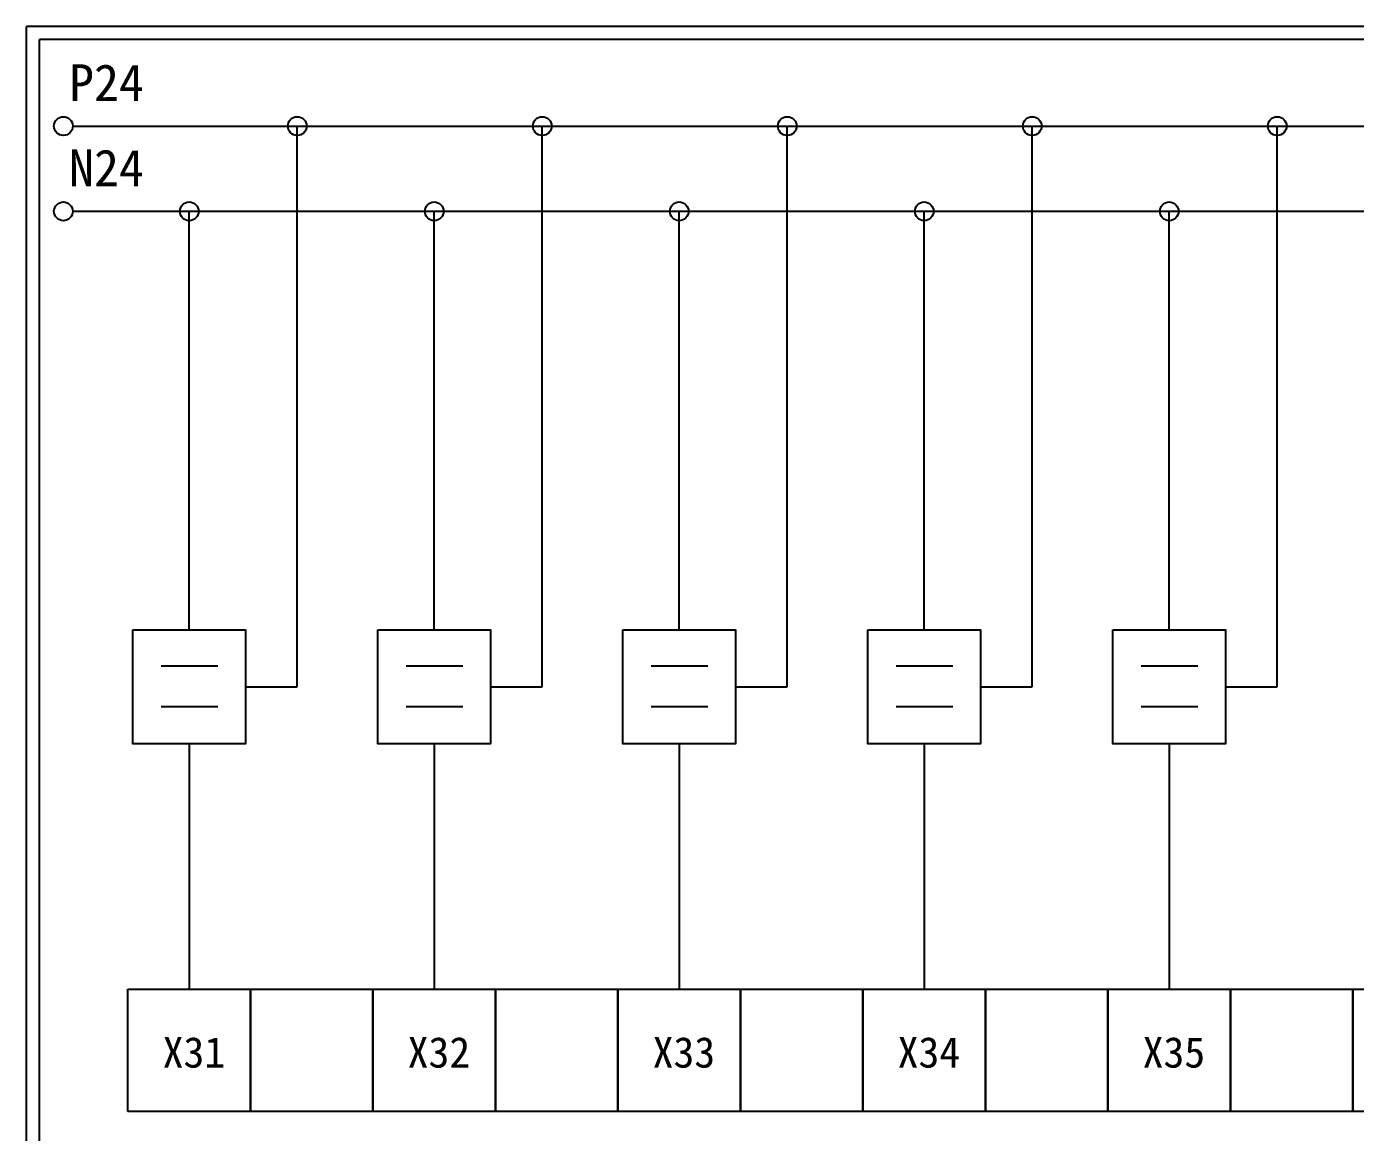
# Model space of a CAD drawing. Extents: x 275 to 562, y 265 to 469.
# Drawn here: x 274.9 to 405.1, y 360.6 to 468.9 of the extents above; entities that cross this region are included whole.
import ezdxf

# ---------------------------------------------------------------- set-up
doc = ezdxf.new("R2010")
doc.units = 0
doc.layers.get('0').update_dxf_attribs({"linetype": 'CONTINUOUS'})
doc.layers.add('圖框層', color=7, linetype='CONTINUOUS')
doc.layers.add('標尺寸層', color=3, linetype='CONTINUOUS')
doc.styles.add('STSL', font='kaiu.ttf')

msp = doc.modelspace()

# ---------------------------------------------------------------- linework, layer by layer
at = {"color": 7}
for p, q in [((301.41, 404.26), (301.41, 459.17)), ((325.41, 404.26), (325.41, 459.17)), ((349.41, 404.26), (349.41, 459.17)), ((373.41, 404.26), (373.41, 459.17)), ((397.41, 404.26), (397.41, 459.17)), ((296.34, 404.26), (301.41, 404.26)), ((320.34, 404.26), (325.41, 404.26)), ((344.34, 404.26), (349.41, 404.26)), ((368.34, 404.26), (373.41, 404.26)), ((392.34, 404.26), (397.41, 404.26))]:
    msp.add_line(p, q, dxfattribs=at)
for points in [[(285.32, 409.84), (296.34, 409.84), (296.34, 398.68), (285.32, 398.68)], [(309.32, 409.84), (320.34, 409.84), (320.34, 398.68), (309.32, 398.68)], [(333.32, 409.84), (344.34, 409.84), (344.34, 398.68), (333.32, 398.68)], [(357.32, 409.84), (368.34, 409.84), (368.34, 398.68), (357.32, 398.68)], [(381.32, 409.84), (392.34, 409.84), (392.34, 398.68), (381.32, 398.68)]]:
    msp.add_lwpolyline(points, close=True, dxfattribs=at)
at = {"layer": '圖框層', "color": 7}
for p, q in [((561.9, 468.91), (274.9, 468.91)), ((274.9, 264.95), (274.9, 468.91)), ((560.65, 467.66), (276.15, 467.66)), ((276.15, 266.2), (276.15, 467.66))]:
    msp.add_line(p, q, dxfattribs=at)
at = {"layer": '標尺寸層', "color": 7}
for p, q in [((279.42, 459.17), (557.02, 459.17)), ((279.42, 450.82), (557.02, 450.82)), ((290.83, 409.84), (290.83, 450.82)), ((314.83, 409.84), (314.83, 450.82)), ((338.83, 409.84), (338.83, 450.82)), ((362.83, 409.84), (362.83, 450.82)), ((386.83, 409.84), (386.83, 450.82)), ((288.07, 406.29), (293.64, 406.29)), ((312.07, 406.29), (317.64, 406.29)), ((336.07, 406.29), (341.64, 406.29)), ((360.07, 406.29), (365.64, 406.29)), ((384.07, 406.29), (389.64, 406.29)), ((288.07, 402.32), (293.64, 402.32)), ((312.07, 402.32), (317.64, 402.32)), ((336.07, 402.32), (341.64, 402.32)), ((360.07, 402.32), (365.64, 402.32)), ((384.07, 402.32), (389.64, 402.32)), ((290.83, 398.68), (290.83, 374.64)), ((314.83, 398.68), (314.83, 374.64)), ((338.83, 398.68), (338.83, 374.64)), ((362.83, 398.68), (362.83, 374.64)), ((386.83, 398.68), (386.83, 374.64)), ((284.83, 374.64), (296.83, 374.64)), ((284.83, 362.64), (284.83, 374.64)), ((296.83, 374.64), (296.83, 362.64)), ((296.83, 374.64), (308.83, 374.64)), ((296.83, 362.64), (296.83, 374.64)), ((308.83, 374.64), (308.83, 362.64)), ((308.83, 374.64), (320.83, 374.64)), ((308.83, 362.64), (308.83, 374.64)), ((320.83, 374.64), (320.83, 362.64)), ((320.83, 374.64), (332.83, 374.64)), ((320.83, 362.64), (320.83, 374.64)), ((332.83, 374.64), (332.83, 362.64)), ((332.83, 374.64), (344.83, 374.64)), ((332.83, 362.64), (332.83, 374.64)), ((344.83, 374.64), (344.83, 362.64)), ((344.83, 374.64), (356.83, 374.64)), ((344.83, 362.64), (344.83, 374.64)), ((356.83, 374.64), (356.83, 362.64)), ((356.83, 374.64), (368.83, 374.64)), ((356.83, 362.64), (356.83, 374.64)), ((368.83, 374.64), (368.83, 362.64)), ((368.83, 374.64), (380.83, 374.64)), ((368.83, 362.64), (368.83, 374.64)), ((380.83, 374.64), (380.83, 362.64)), ((380.83, 374.64), (392.83, 374.64)), ((380.83, 362.64), (380.83, 374.64)), ((392.83, 374.64), (392.83, 362.64)), ((392.83, 374.64), (404.83, 374.64)), ((392.83, 362.64), (392.83, 374.64)), ((404.83, 374.64), (404.83, 362.64)), ((404.83, 374.64), (416.83, 374.64)), ((404.83, 362.64), (404.83, 374.64)), ((296.83, 362.64), (284.83, 362.64)), ((308.83, 362.64), (296.83, 362.64)), ((320.83, 362.64), (308.83, 362.64)), ((332.83, 362.64), (320.83, 362.64)), ((344.83, 362.64), (332.83, 362.64)), ((356.83, 362.64), (344.83, 362.64)), ((368.83, 362.64), (356.83, 362.64)), ((380.83, 362.64), (368.83, 362.64)), ((392.83, 362.64), (380.83, 362.64)), ((404.83, 362.64), (392.83, 362.64)), ((416.83, 362.64), (404.83, 362.64))]:
    msp.add_line(p, q, dxfattribs=at)
for centre in [(278.5, 459.17), (301.41, 459.17), (325.41, 459.17), (349.41, 459.17), (373.41, 459.17), (397.41, 459.17), (278.5, 450.82), (290.83, 450.82), (314.83, 450.82), (338.83, 450.82), (362.83, 450.82), (386.83, 450.82)]:
    msp.add_circle(centre, 0.92, dxfattribs=at)

# ---------------------------------------------------------------- texts
at = {"layer": '圖框層', "color": 7, "style": 'STSL'}
for s, height, p in [('P24', 3.6, (279.05, 461.63)), ('N24', 3.6, (279.05, 453.28)), ('X31', 3, (288.23, 366.95)), ('X32', 3, (312.23, 366.95)), ('X33', 3, (336.23, 366.95)), ('X34', 3, (360.23, 366.95)), ('X35', 3, (384.23, 366.95))]:
    msp.add_text(s, height=height, dxfattribs=at).set_placement(p)

doc.saveas('drawing.dxf')
